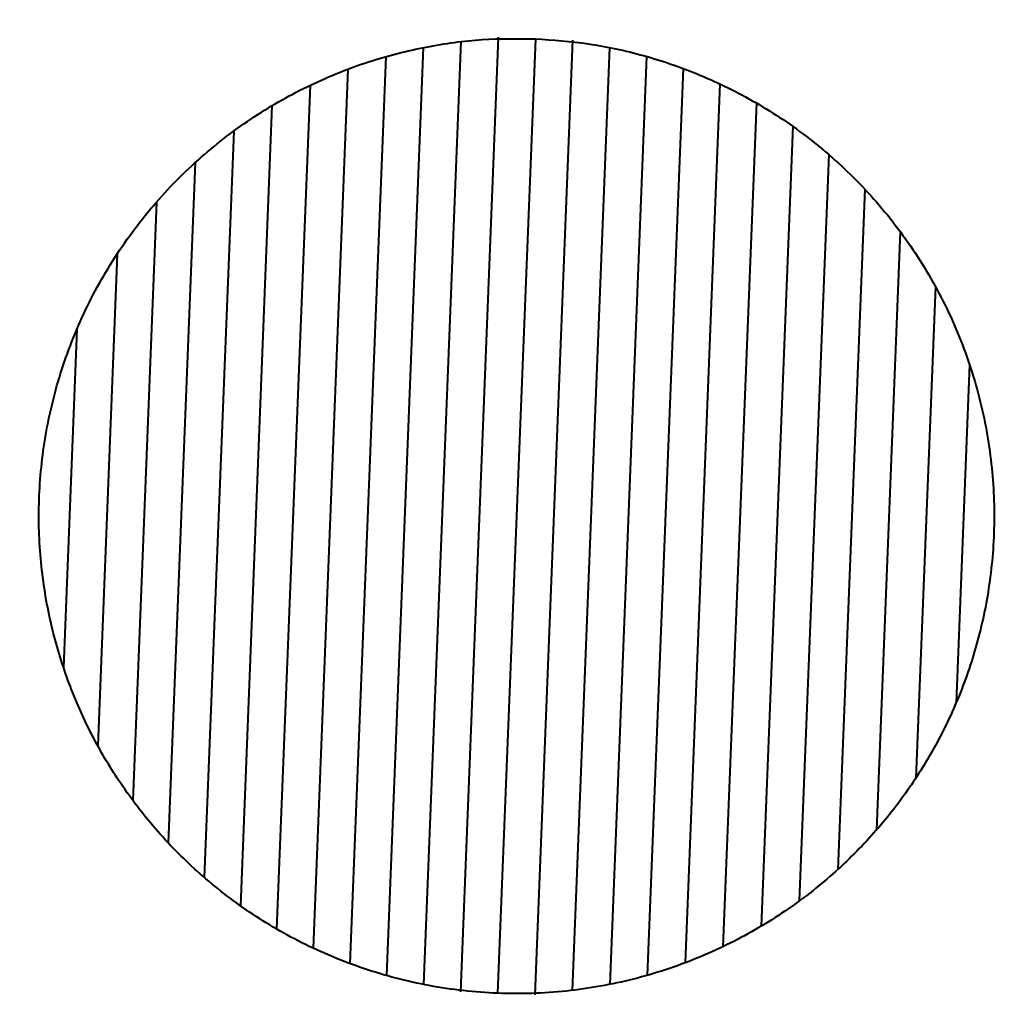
# Model space of a CAD drawing. Header units: metres. Extents: x 599858 to 604937, y 1147506 to 1148114.
# Drawn here: x 603455.602 to 603459.605, y 1147765.534 to 1147769.533 of the extents above; entities that cross this region are included whole.
import ezdxf

# ---------------------------------------------------------------- set-up
doc = ezdxf.new("R2010")
doc.units = ezdxf.units.M
doc.header["$MEASUREMENT"] = 0
doc.layers.add('TF_V_---_Bor--_2', color=140, linetype='Continuous', lineweight=40)
doc.layers.add('TV_U_APT_SSkrm', color=5, linetype='Continuous', lineweight=13)

# ---------------------------------------------------------------- blocks, each defined once
blk = doc.blocks.new('VBORING_9')
at = {"layer": 'TF_V_---_Bor--_2'}
for p, q in [((-0.15, 1.925), (-0.15, -1.925)), ((0, 1.925), (0, -1.925)), ((0.15, 1.925), (0.15, -1.925)), ((-0.3, 1.9015), (-0.3, -1.9015)), ((0.3, 1.9015), (0.3, -1.9015)), ((-0.45, 1.8717), (-0.45, -1.8717)), ((0.45, 1.8717), (0.45, -1.8717)), ((-0.6, 1.8291), (-0.6, -1.8291)), ((0.6, 1.8291), (0.6, -1.8291)), ((-0.75, 1.7729), (-0.75, -1.7729)), ((0.75, 1.7729), (0.75, -1.7729)), ((-0.9, 1.7017), (-0.9, -1.7017)), ((0.9, 1.7017), (0.9, -1.7017)), ((-1.05, 1.6134), (-1.05, -1.6134)), ((1.05, 1.6134), (1.05, -1.6134)), ((-1.2, 1.5052), (-1.2, -1.5052)), ((1.2, 1.5052), (1.2, -1.5052)), ((-1.35, 1.3723), (-1.35, -1.3723)), ((1.35, 1.3723), (1.35, -1.3723)), ((-1.5, 1.2065), (-1.5, -1.2065)), ((1.5, 1.2065), (1.5, -1.2065)), ((-1.65, 0.9915), (-1.65, -0.9915)), ((1.65, 0.9915), (1.65, -0.9915)), ((-1.8, 0.6824), (-1.8, -0.6824)), ((1.8, 0.6824), (1.8, -0.6824))]:
    blk.add_line(p, q, dxfattribs=at)
blk.add_rational_spline([(0, 1.925), (-3.3342, 1.925), (-1.6671, -0.9625), (0, -3.85), (1.6671, -0.9625), (3.3342, 1.925), (0, 1.925)], [1, 0.5, 1, 0.5, 1, 0.5, 1], degree=2, knots=[0, 0, 0, 0.333333, 0.333333, 0.666667, 0.666667, 1, 1, 1], dxfattribs=at)
at = {"layer": 'TV_U_APT_SSkrm', "flags": 1}
for tag in ['journr', 'formaal', 'formaal_txt', 'formanv', 'formanv_simple', 'virktyp', 'virktypt', 'xutm', 'yutm', 'anlaegid', 'anlaegnr', 'anvendelse', 'anvendelse_txt', 'dgunr', 'dgunr_trimmed', 'ogc_fid', 'slutaar', 'slutdato', 'sted1', 'symbol_rgb', 'txt_search', 'bbid', 'borid', 'boringsby', 'boringsdybde', 'boringspostnr', 'id', 'kode_tekst', 'kommunenavn', 'kommunenr', 'koormetode', 'koormetode_txt', 'kote', 'metode', 'region', 'region_tekst', 'url', 'usikkerhed_m', 'usikkerhed_m_num']:
    blk.add_attdef(tag, (-557613.1867, -1170733.9812), '', height=0.002, dxfattribs=at)
blk = doc.blocks.new('VBORING_15')
at = {"layer": 'TF_V_---_Bor--_2'}
for p, q in [((-0.15, 1.925), (-0.15, -1.925)), ((0, 1.925), (0, -1.925)), ((0.15, 1.925), (0.15, -1.925)), ((-0.3, 1.9015), (-0.3, -1.9015)), ((0.3, 1.9015), (0.3, -1.9015)), ((-0.45, 1.8717), (-0.45, -1.8717)), ((0.45, 1.8717), (0.45, -1.8717)), ((-0.6, 1.8291), (-0.6, -1.8291)), ((0.6, 1.8291), (0.6, -1.8291)), ((-0.75, 1.7729), (-0.75, -1.7729)), ((0.75, 1.7729), (0.75, -1.7729)), ((-0.9, 1.7017), (-0.9, -1.7017)), ((0.9, 1.7017), (0.9, -1.7017)), ((-1.05, 1.6134), (-1.05, -1.6134)), ((1.05, 1.6134), (1.05, -1.6134)), ((-1.2, 1.5052), (-1.2, -1.5052)), ((1.2, 1.5052), (1.2, -1.5052)), ((-1.35, 1.3723), (-1.35, -1.3723)), ((1.35, 1.3723), (1.35, -1.3723)), ((-1.5, 1.2065), (-1.5, -1.2065)), ((1.5, 1.2065), (1.5, -1.2065)), ((-1.65, 0.9915), (-1.65, -0.9915)), ((1.65, 0.9915), (1.65, -0.9915)), ((-1.8, 0.6824), (-1.8, -0.6824)), ((1.8, 0.6824), (1.8, -0.6824))]:
    blk.add_line(p, q, dxfattribs=at)
blk.add_rational_spline([(0, 1.925), (-3.3342, 1.925), (-1.6671, -0.9625), (0, -3.85), (1.6671, -0.9625), (3.3342, 1.925), (0, 1.925)], [1, 0.5, 1, 0.5, 1, 0.5, 1], degree=2, knots=[0, 0, 0, 0.333333, 0.333333, 0.666667, 0.666667, 1, 1, 1], dxfattribs=at)
at = {"layer": 'TV_U_APT_SSkrm', "flags": 1}
for tag in ['journr', 'formaal', 'formaal_tekst', 'formanv', 'formanv_tekst', 'virktyp', 'virktypt', 'xutm', 'yutm', 'anlaegid', 'anlaegnr', 'anlaegsnavn', 'anvendelse', 'anvendelse_tekst', 'cyklogram', 'dataejer', 'dgunr', 'dgunr_org', 'dybde', 'dybde_num', 'sted1', 'symbol_outline_rgb', 'txt_search', 'aar', 'aar_num', 'borid', 'boringsby', 'broendborer', 'hovedtype', 'id', 'kode', 'kode_tekst', 'kommunenavn', 'komnr', 'region', 'region_tekst', 'rgb', 'url', 'postnr']:
    blk.add_attdef(tag, (-557613.1867, -1170733.9812), '', height=0.002, dxfattribs=at)

msp = doc.modelspace()

# ---------------------------------------------------------------- block references
at = {"layer": 'TF_V_---_Bor--_2', "xscale": 0.9999942941100495, "yscale": 0.9999943154537625, "zscale": 0.9999942941100495, "rotation": 357.7342787154918}
for name in ['VBORING_9', 'VBORING_15']:
    msp.add_blockref(name, (603457.6036, 1147767.5332), dxfattribs=at)

doc.saveas('drawing.dxf')
